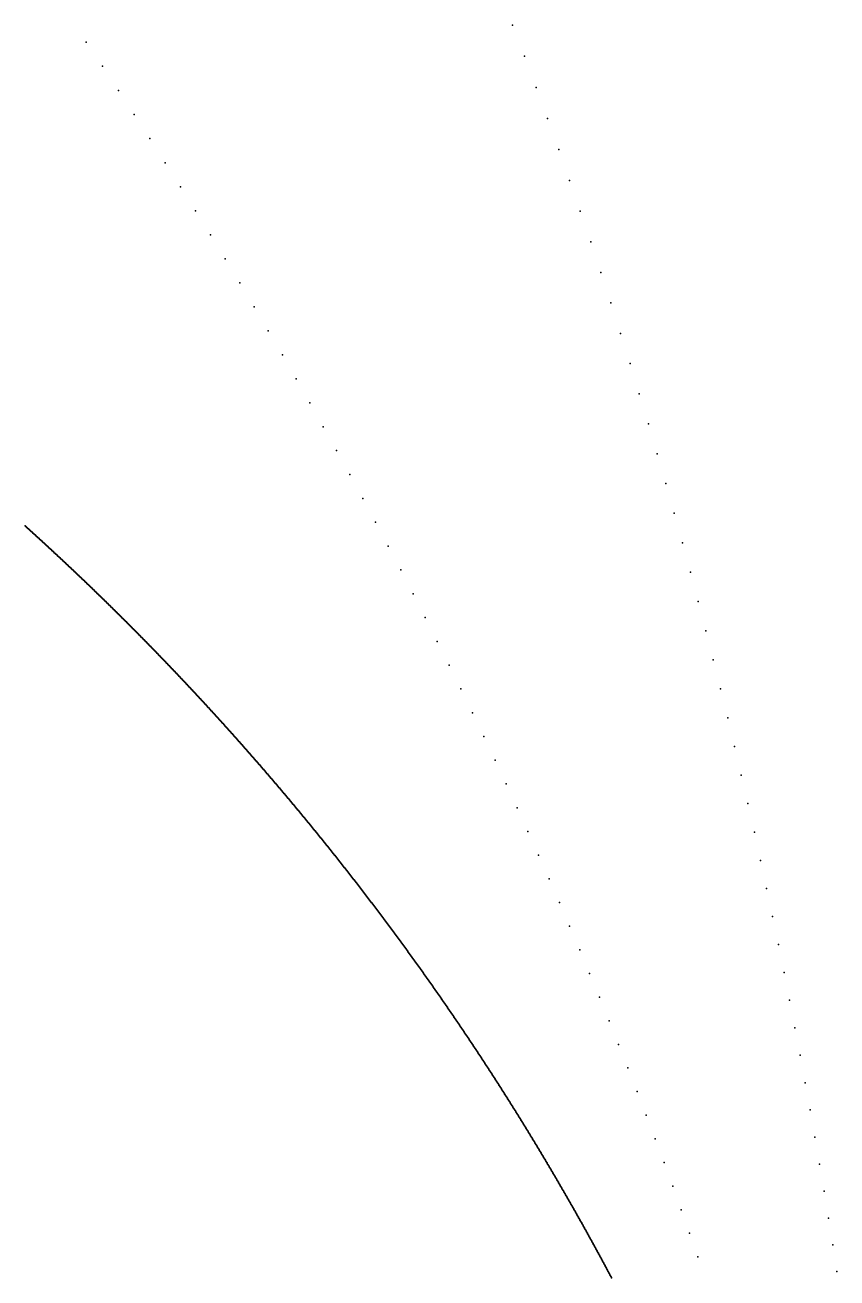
# Model space of a CAD drawing. Header units: metres. Extents: x -98 to 49, y -90 to 91.
# Drawn here: x 32.94 to 47.47, y 23.04 to 45.47 of the extents above; entities that cross this region are included whole.
import ezdxf

# ---------------------------------------------------------------- set-up
doc = ezdxf.new("R2010")
doc.units = ezdxf.units.M

msp = doc.modelspace()

# ---------------------------------------------------------------- linework, layer by layer
for p in [(41.663, 45.467), (34.032, 45.162), (41.877, 44.908), (34.323, 44.73), (34.609, 44.298), (42.086, 44.349), (34.893, 43.866), (42.29, 43.793), (35.173, 43.435), (42.49, 43.238), (35.449, 43.003), (42.685, 42.685), (35.722, 42.572), (35.992, 42.142), (42.876, 42.134), (36.259, 41.711), (43.062, 41.585), (36.522, 41.281), (36.782, 40.851), (43.244, 41.037), (37.039, 40.421), (43.422, 40.492), (37.293, 39.992), (43.596, 39.948), (37.544, 39.563), (43.766, 39.407), (37.791, 39.134), (43.931, 38.867), (38.036, 38.705), (38.277, 38.277), (44.093, 38.33), (38.515, 37.849), (44.251, 37.794), (38.751, 37.421), (44.405, 37.261), (38.983, 36.994), (39.212, 36.566), (44.556, 36.729), (32.94, 36.502), (32.947, 36.495), (32.955, 36.488), (32.962, 36.482), (32.97, 36.475), (32.977, 36.468), (32.984, 36.462), (32.992, 36.455), (32.999, 36.448), (33.007, 36.441), (33.014, 36.435), (33.021, 36.428), (33.029, 36.421), (33.036, 36.415), (33.044, 36.408), (33.051, 36.401), (33.058, 36.394), (33.066, 36.388), (33.073, 36.381), (33.081, 36.374), (33.088, 36.367), (33.095, 36.361), (33.103, 36.354), (33.11, 36.347), (33.118, 36.341), (33.125, 36.334), (33.132, 36.327), (33.14, 36.32), (33.147, 36.314), (33.155, 36.307), (33.162, 36.3), (33.169, 36.293), (33.177, 36.287), (33.184, 36.28), (33.191, 36.273), (33.199, 36.266), (33.206, 36.26), (33.214, 36.253), (33.221, 36.246), (33.228, 36.239), (33.236, 36.233), (33.243, 36.226), (33.25, 36.219), (33.258, 36.212), (33.265, 36.206), (33.273, 36.199), (33.28, 36.192), (33.287, 36.185), (33.295, 36.178), (33.302, 36.172), (33.309, 36.165), (33.317, 36.158), (33.324, 36.151), (33.331, 36.145), (33.339, 36.138), (33.346, 36.131), (33.353, 36.124), (33.361, 36.117), (39.439, 36.139), (44.703, 36.2), (33.368, 36.111), (33.375, 36.104), (33.383, 36.097), (33.39, 36.09), (33.397, 36.084), (33.405, 36.077), (33.412, 36.07), (33.419, 36.063), (33.427, 36.056), (33.434, 36.05), (33.441, 36.043), (33.449, 36.036), (33.456, 36.029), (33.463, 36.022), (33.471, 36.016), (33.478, 36.009), (33.485, 36.002), (33.493, 35.995), (33.5, 35.988), (33.507, 35.981), (33.515, 35.975), (33.522, 35.968), (33.529, 35.961), (33.537, 35.954), (33.544, 35.947), (33.551, 35.941), (33.559, 35.934), (33.566, 35.927), (33.573, 35.92), (33.581, 35.913), (33.588, 35.906), (33.595, 35.9), (33.602, 35.893), (33.61, 35.886), (33.617, 35.879), (33.624, 35.872), (33.632, 35.865), (33.639, 35.859), (33.646, 35.852), (33.653, 35.845), (33.661, 35.838), (33.668, 35.831), (33.675, 35.824), (33.683, 35.818), (33.69, 35.811), (33.697, 35.804), (33.704, 35.797), (33.712, 35.79), (33.719, 35.783), (33.726, 35.776), (33.734, 35.77), (33.741, 35.763), (33.748, 35.756), (33.755, 35.749), (33.763, 35.742), (33.77, 35.735), (33.777, 35.728), (33.784, 35.721), (33.792, 35.715), (33.799, 35.708), (33.806, 35.701), (33.814, 35.694), (33.821, 35.687), (33.828, 35.68), (33.835, 35.673), (33.843, 35.666), (39.663, 35.712), (44.847, 35.673), (33.85, 35.66), (33.857, 35.653), (33.864, 35.646), (33.872, 35.639), (33.879, 35.632), (33.886, 35.625), (33.893, 35.618), (33.901, 35.611), (33.908, 35.604), (33.915, 35.598), (33.922, 35.591), (33.929, 35.584), (33.937, 35.577), (33.944, 35.57), (33.951, 35.563), (33.958, 35.556), (33.966, 35.549), (33.973, 35.542), (33.98, 35.535), (33.987, 35.529), (33.995, 35.522), (34.002, 35.515), (34.009, 35.508), (34.016, 35.501), (34.023, 35.494), (34.031, 35.487), (34.038, 35.48), (34.045, 35.473), (34.052, 35.466), (34.06, 35.459), (34.067, 35.452), (34.074, 35.445), (34.081, 35.439), (34.088, 35.432), (34.096, 35.425), (34.103, 35.418), (34.11, 35.411), (34.117, 35.404), (34.124, 35.397), (34.132, 35.39), (34.139, 35.383), (34.146, 35.376), (34.153, 35.369), (34.16, 35.362), (34.168, 35.355), (34.175, 35.348), (34.182, 35.341), (34.189, 35.334), (34.196, 35.327), (34.203, 35.321), (34.211, 35.314), (34.218, 35.307), (34.225, 35.3), (34.232, 35.293), (34.239, 35.286), (34.247, 35.279), (34.254, 35.272), (34.261, 35.265), (34.268, 35.258), (34.275, 35.251), (34.282, 35.244), (34.29, 35.237), (34.297, 35.23), (34.304, 35.223), (34.311, 35.216), (39.883, 35.286), (34.318, 35.209), (34.325, 35.202), (34.333, 35.195), (34.34, 35.188), (34.347, 35.181), (34.354, 35.174), (34.361, 35.167), (34.368, 35.16), (34.375, 35.153), (34.383, 35.146), (34.39, 35.139), (34.397, 35.132), (34.404, 35.125), (34.411, 35.118), (34.418, 35.111), (34.425, 35.104), (34.433, 35.097), (34.44, 35.09), (34.447, 35.083), (34.454, 35.076), (34.461, 35.069), (34.468, 35.062), (34.475, 35.055), (34.483, 35.048), (34.49, 35.041), (34.497, 35.034), (34.504, 35.027), (34.511, 35.02), (34.518, 35.013), (34.525, 35.006), (34.532, 34.999), (34.539, 34.992), (44.986, 35.147), (34.547, 34.985), (34.554, 34.978), (34.561, 34.971), (34.568, 34.964), (34.575, 34.957), (34.582, 34.95), (34.589, 34.943), (34.596, 34.936), (34.603, 34.929), (34.611, 34.922), (34.618, 34.915), (34.625, 34.908), (34.632, 34.901), (34.639, 34.893), (34.646, 34.886), (34.653, 34.879), (34.66, 34.872), (34.667, 34.865), (34.674, 34.858), (34.682, 34.851), (34.689, 34.844), (34.696, 34.837), (34.703, 34.83), (34.71, 34.823), (34.717, 34.816), (34.724, 34.809), (34.731, 34.802), (34.738, 34.795), (34.745, 34.788), (34.752, 34.781), (34.759, 34.774), (34.766, 34.766), (40.101, 34.86), (34.774, 34.759), (34.781, 34.752), (34.788, 34.745), (34.795, 34.738), (34.802, 34.731), (34.809, 34.724), (34.816, 34.717), (34.823, 34.71), (34.83, 34.703), (34.837, 34.696), (34.844, 34.689), (34.851, 34.682), (34.858, 34.674), (34.865, 34.667), (34.872, 34.66), (34.879, 34.653), (34.886, 34.646), (34.893, 34.639), (34.901, 34.632), (34.908, 34.625), (34.915, 34.618), (34.922, 34.611), (34.929, 34.603), (34.936, 34.596), (34.943, 34.589), (34.95, 34.582), (34.957, 34.575), (34.964, 34.568), (34.971, 34.561), (34.978, 34.554), (34.985, 34.547), (45.123, 34.624), (34.992, 34.539), (34.999, 34.532), (35.006, 34.525), (35.013, 34.518), (35.02, 34.511), (35.027, 34.504), (35.034, 34.497), (35.041, 34.49), (35.048, 34.483), (35.055, 34.475), (35.062, 34.468), (35.069, 34.461), (35.076, 34.454), (35.083, 34.447), (35.09, 34.44), (35.097, 34.433), (35.104, 34.425), (35.111, 34.418), (35.118, 34.411), (35.125, 34.404), (35.132, 34.397), (35.139, 34.39), (35.146, 34.383), (35.153, 34.375), (35.16, 34.368), (35.167, 34.361), (35.174, 34.354), (35.181, 34.347), (35.188, 34.34), (35.195, 34.333), (35.202, 34.325), (35.209, 34.318), (40.316, 34.433), (35.216, 34.311), (35.223, 34.304), (35.23, 34.297), (35.237, 34.29), (35.244, 34.282), (35.251, 34.275), (35.258, 34.268), (35.265, 34.261), (35.272, 34.254), (35.279, 34.247), (35.286, 34.239), (35.293, 34.232), (35.3, 34.225), (35.307, 34.218), (35.314, 34.211), (35.321, 34.203), (35.327, 34.196), (35.334, 34.189), (35.341, 34.182), (35.348, 34.175), (35.355, 34.168), (35.362, 34.16), (35.369, 34.153), (35.376, 34.146), (35.383, 34.139), (35.39, 34.132), (35.397, 34.124), (35.404, 34.117), (35.411, 34.11), (35.418, 34.103), (35.425, 34.096), (45.256, 34.103), (35.432, 34.088), (35.439, 34.081), (35.445, 34.074), (35.452, 34.067), (35.459, 34.06), (35.466, 34.052), (35.473, 34.045), (35.48, 34.038), (35.487, 34.031), (35.494, 34.023), (35.501, 34.016), (35.508, 34.009), (35.515, 34.002), (35.522, 33.995), (35.529, 33.987), (35.535, 33.98), (35.542, 33.973), (35.549, 33.966), (35.556, 33.958), (35.563, 33.951), (35.57, 33.944), (35.577, 33.937), (35.584, 33.929), (35.591, 33.922), (35.598, 33.915), (35.604, 33.908), (35.611, 33.901), (35.618, 33.893), (35.625, 33.886), (35.632, 33.879), (35.639, 33.872), (40.529, 34.008), (35.646, 33.864), (35.653, 33.857), (35.66, 33.85), (35.666, 33.843), (35.673, 33.835), (35.68, 33.828), (35.687, 33.821), (35.694, 33.814), (35.701, 33.806), (35.708, 33.799), (35.715, 33.792), (35.721, 33.784), (35.728, 33.777), (35.735, 33.77), (35.742, 33.763), (35.749, 33.755), (35.756, 33.748), (35.763, 33.741), (35.77, 33.734), (35.776, 33.726), (35.783, 33.719), (35.79, 33.712), (35.797, 33.704), (35.804, 33.697), (35.811, 33.69), (35.818, 33.683), (35.824, 33.675), (35.831, 33.668), (35.838, 33.661), (35.845, 33.653), (35.852, 33.646), (35.859, 33.639), (35.865, 33.632), (35.872, 33.624), (35.879, 33.617), (35.886, 33.61), (35.893, 33.602), (35.9, 33.595), (35.906, 33.588), (35.913, 33.581), (35.92, 33.573), (35.927, 33.566), (35.934, 33.559), (35.941, 33.551), (35.947, 33.544), (35.954, 33.537), (35.961, 33.529), (35.968, 33.522), (35.975, 33.515), (35.981, 33.507), (35.988, 33.5), (35.995, 33.493), (36.002, 33.485), (36.009, 33.478), (36.016, 33.471), (36.022, 33.463), (36.029, 33.456), (36.036, 33.449), (36.043, 33.441), (36.05, 33.434), (36.056, 33.427), (36.063, 33.419), (40.738, 33.582), (45.386, 33.584), (36.07, 33.412), (36.077, 33.405), (36.084, 33.397), (36.09, 33.39), (36.097, 33.383), (36.104, 33.375), (36.111, 33.368), (36.117, 33.361), (36.124, 33.353), (36.131, 33.346), (36.138, 33.339), (36.145, 33.331), (36.151, 33.324), (36.158, 33.317), (36.165, 33.309), (36.172, 33.302), (36.178, 33.295), (36.185, 33.287), (36.192, 33.28), (36.199, 33.273), (36.206, 33.265), (36.212, 33.258), (36.219, 33.25), (36.226, 33.243), (36.233, 33.236), (36.239, 33.228), (36.246, 33.221), (36.253, 33.214), (36.26, 33.206), (36.266, 33.199), (36.273, 33.191), (36.28, 33.184), (36.287, 33.177), (36.293, 33.169), (36.3, 33.162), (36.307, 33.155), (36.314, 33.147), (36.32, 33.14), (36.327, 33.132), (36.334, 33.125), (36.341, 33.118), (36.347, 33.11), (36.354, 33.103), (36.361, 33.095), (36.367, 33.088), (36.374, 33.081), (36.381, 33.073), (36.388, 33.066), (36.394, 33.058), (36.401, 33.051), (36.408, 33.044), (36.415, 33.036), (36.421, 33.029), (36.428, 33.021), (36.435, 33.014), (36.441, 33.007), (36.448, 32.999), (36.455, 32.992), (36.462, 32.984), (36.468, 32.977), (40.945, 33.157), (45.513, 33.067), (36.475, 32.97), (36.482, 32.962), (36.488, 32.955), (36.495, 32.947), (36.502, 32.94), (36.508, 32.932), (36.515, 32.925), (36.522, 32.918), (36.529, 32.91), (36.535, 32.903), (36.542, 32.895), (36.549, 32.888), (36.555, 32.88), (36.562, 32.873), (36.569, 32.866), (36.575, 32.858), (36.582, 32.851), (36.589, 32.843), (36.595, 32.836), (36.602, 32.828), (36.609, 32.821), (36.615, 32.813), (36.622, 32.806), (36.629, 32.799), (36.635, 32.791), (36.642, 32.784), (36.649, 32.776), (36.655, 32.769), (36.662, 32.761), (36.669, 32.754), (36.675, 32.746), (36.682, 32.739), (36.689, 32.731), (36.695, 32.724), (36.702, 32.717), (36.709, 32.709), (36.715, 32.702), (36.722, 32.694), (36.729, 32.687), (36.735, 32.679), (36.742, 32.672), (36.749, 32.664), (36.755, 32.657), (36.762, 32.649), (36.768, 32.642), (36.775, 32.634), (36.782, 32.627), (36.788, 32.619), (36.795, 32.612), (36.802, 32.604), (36.808, 32.597), (36.815, 32.589), (36.822, 32.582), (36.828, 32.575), (36.835, 32.567), (36.841, 32.56), (36.848, 32.552), (36.855, 32.545), (36.861, 32.537), (36.868, 32.53), (41.149, 32.731), (45.637, 32.552), (36.875, 32.522), (36.881, 32.515), (36.888, 32.507), (36.894, 32.5), (36.901, 32.492), (36.908, 32.485), (36.914, 32.477), (36.921, 32.47), (36.927, 32.462), (36.934, 32.455), (36.941, 32.447), (36.947, 32.439), (36.954, 32.432), (36.96, 32.424), (36.967, 32.417), (36.974, 32.409), (36.98, 32.402), (36.987, 32.394), (36.993, 32.387), (37, 32.379), (37.006, 32.372), (37.013, 32.364), (37.02, 32.357), (37.026, 32.349), (37.033, 32.342), (37.039, 32.334), (37.046, 32.327), (37.053, 32.319), (37.059, 32.312), (37.066, 32.304), (41.35, 32.306), (37.072, 32.296), (37.079, 32.289), (37.085, 32.281), (37.092, 32.274), (37.099, 32.266), (37.105, 32.259), (37.112, 32.251), (37.118, 32.244), (37.125, 32.236), (37.131, 32.229), (37.138, 32.221), (37.144, 32.213), (37.151, 32.206), (37.157, 32.198), (37.164, 32.191), (37.171, 32.183), (37.177, 32.176), (37.184, 32.168), (37.19, 32.161), (37.197, 32.153), (37.203, 32.145), (37.21, 32.138), (37.216, 32.13), (37.223, 32.123), (37.229, 32.115), (37.236, 32.108), (37.242, 32.1), (37.249, 32.092), (37.256, 32.085), (37.262, 32.077), (37.269, 32.07), (37.275, 32.062), (37.282, 32.055), (37.288, 32.047), (37.295, 32.039), (37.301, 32.032), (37.308, 32.024), (37.314, 32.017), (37.321, 32.009), (37.327, 32.001), (37.334, 31.994), (37.34, 31.986), (37.347, 31.979), (37.353, 31.971), (37.36, 31.963), (37.366, 31.956), (37.373, 31.948), (37.379, 31.941), (37.386, 31.933), (37.392, 31.925), (37.399, 31.918), (37.405, 31.91), (37.412, 31.903), (37.418, 31.895), (37.425, 31.887), (37.431, 31.88), (37.438, 31.872), (37.444, 31.865), (37.451, 31.857), (41.549, 31.882), (45.757, 32.04), (37.457, 31.849), (37.464, 31.842), (37.47, 31.834), (37.476, 31.826), (37.483, 31.819), (37.489, 31.811), (37.496, 31.804), (37.502, 31.796), (37.509, 31.788), (37.515, 31.781), (37.522, 31.773), (37.528, 31.765), (37.535, 31.758), (37.541, 31.75), (37.548, 31.743), (37.554, 31.735), (37.561, 31.727), (37.567, 31.72), (37.573, 31.712), (37.58, 31.704), (37.586, 31.697), (37.593, 31.689), (37.599, 31.681), (37.606, 31.674), (37.612, 31.666), (37.619, 31.659), (37.625, 31.651), (37.631, 31.643), (37.638, 31.636), (37.644, 31.628), (37.651, 31.62), (37.657, 31.613), (37.664, 31.605), (37.67, 31.597), (37.676, 31.59), (37.683, 31.582), (37.689, 31.574), (37.696, 31.567), (37.702, 31.559), (37.708, 31.551), (37.715, 31.544), (37.721, 31.536), (37.728, 31.528), (37.734, 31.521), (37.741, 31.513), (37.747, 31.505), (37.753, 31.498), (37.76, 31.49), (37.766, 31.482), (37.773, 31.475), (37.779, 31.467), (37.785, 31.459), (37.792, 31.451), (37.798, 31.444), (37.805, 31.436), (37.811, 31.428), (37.817, 31.421), (37.824, 31.413), (37.83, 31.405), (41.745, 31.457), (45.875, 31.529), (37.837, 31.398), (37.843, 31.39), (37.849, 31.382), (37.856, 31.375), (37.862, 31.367), (37.868, 31.359), (37.875, 31.351), (37.881, 31.344), (37.888, 31.336), (37.894, 31.328), (37.9, 31.321), (37.907, 31.313), (37.913, 31.305), (37.919, 31.297), (37.926, 31.29), (37.932, 31.282), (37.938, 31.274), (37.945, 31.267), (37.951, 31.259), (37.958, 31.251), (37.964, 31.243), (37.97, 31.236), (37.977, 31.228), (37.983, 31.22), (37.989, 31.213), (37.996, 31.205), (38.002, 31.197), (38.008, 31.189), (38.015, 31.182), (38.021, 31.174), (38.027, 31.166), (38.034, 31.158), (38.04, 31.151), (38.046, 31.143), (38.053, 31.135), (38.059, 31.128), (38.065, 31.12), (38.072, 31.112), (38.078, 31.104), (38.084, 31.097), (38.091, 31.089), (38.097, 31.081), (38.103, 31.073), (38.11, 31.066), (38.116, 31.058), (38.122, 31.05), (38.129, 31.042), (38.135, 31.035), (38.141, 31.027), (38.148, 31.019), (38.154, 31.011), (38.16, 31.004), (38.166, 30.996), (38.173, 30.988), (38.179, 30.98), (38.185, 30.972), (38.192, 30.965), (38.198, 30.957), (41.938, 31.033), (45.99, 31.02), (38.204, 30.949), (38.211, 30.941), (38.217, 30.934), (38.223, 30.926), (38.229, 30.918), (38.236, 30.91), (38.242, 30.903), (38.248, 30.895), (38.255, 30.887), (38.261, 30.879), (38.267, 30.871), (38.273, 30.864), (38.28, 30.856), (38.286, 30.848), (38.292, 30.84), (38.298, 30.832), (38.305, 30.825), (38.311, 30.817), (38.317, 30.809), (38.324, 30.801), (38.33, 30.794), (38.336, 30.786), (38.342, 30.778), (38.349, 30.77), (38.355, 30.762), (38.361, 30.755), (38.367, 30.747), (38.374, 30.739), (38.38, 30.731), (38.386, 30.723), (38.392, 30.716), (38.399, 30.708), (38.405, 30.7), (38.411, 30.692), (38.417, 30.684), (38.424, 30.676), (38.43, 30.669), (38.436, 30.661), (38.442, 30.653), (38.448, 30.645), (38.455, 30.637), (38.461, 30.63), (38.467, 30.622), (38.473, 30.614), (38.48, 30.606), (38.486, 30.598), (38.492, 30.59), (38.498, 30.583), (38.505, 30.575), (38.511, 30.567), (38.517, 30.559), (38.523, 30.551), (38.529, 30.543), (38.536, 30.536), (38.542, 30.528), (38.548, 30.52), (38.554, 30.512), (38.56, 30.504), (42.129, 30.608), (46.101, 30.514), (38.567, 30.496), (38.573, 30.489), (38.579, 30.481), (38.585, 30.473), (38.591, 30.465), (38.598, 30.457), (38.604, 30.449), (38.61, 30.441), (38.616, 30.434), (38.622, 30.426), (38.629, 30.418), (38.635, 30.41), (38.641, 30.402), (38.647, 30.394), (38.653, 30.386), (38.659, 30.379), (38.666, 30.371), (38.672, 30.363), (38.678, 30.355), (38.684, 30.347), (38.69, 30.339), (38.696, 30.331), (38.703, 30.324), (38.709, 30.316), (38.715, 30.308), (38.721, 30.3), (38.727, 30.292), (38.733, 30.284), (38.74, 30.276), (38.746, 30.268), (38.752, 30.261), (38.758, 30.253), (38.764, 30.245), (38.77, 30.237), (38.777, 30.229), (38.783, 30.221), (38.789, 30.213), (38.795, 30.205), (38.801, 30.197), (38.807, 30.19), (38.813, 30.182), (38.82, 30.174), (38.826, 30.166), (38.832, 30.158), (38.838, 30.15), (38.844, 30.142), (38.85, 30.134), (38.856, 30.126), (38.862, 30.118), (38.869, 30.111), (38.875, 30.103), (38.881, 30.095), (38.887, 30.087), (38.893, 30.079), (38.899, 30.071), (38.905, 30.063), (38.911, 30.055), (42.317, 30.184), (38.918, 30.047), (38.924, 30.039), (38.93, 30.031), (38.936, 30.024), (38.942, 30.016), (38.948, 30.008), (38.954, 30), (38.96, 29.992), (38.966, 29.984), (38.972, 29.976), (38.979, 29.968), (38.985, 29.96), (38.991, 29.952), (38.997, 29.944), (39.003, 29.936), (39.009, 29.928), (39.015, 29.921), (39.021, 29.913), (39.027, 29.905), (39.033, 29.897), (39.039, 29.889), (39.045, 29.881), (39.052, 29.873), (39.058, 29.865), (39.064, 29.857), (39.07, 29.849), (39.076, 29.841), (39.082, 29.833), (46.21, 30.009), (39.088, 29.825), (39.094, 29.817), (39.1, 29.809), (39.106, 29.801), (39.112, 29.793), (39.118, 29.785), (39.124, 29.777), (39.13, 29.77), (39.136, 29.762), (39.143, 29.754), (39.149, 29.746), (39.155, 29.738), (39.161, 29.73), (39.167, 29.722), (39.173, 29.714), (39.179, 29.706), (39.185, 29.698), (39.191, 29.69), (39.197, 29.682), (39.203, 29.674), (39.209, 29.666), (39.215, 29.658), (39.221, 29.65), (39.227, 29.642), (39.233, 29.634), (39.239, 29.626), (39.245, 29.618), (39.251, 29.61), (42.502, 29.76), (39.257, 29.602), (39.263, 29.594), (39.269, 29.586), (39.275, 29.578), (39.281, 29.57), (39.287, 29.562), (39.293, 29.554), (39.299, 29.546), (39.305, 29.538), (39.311, 29.53), (39.317, 29.522), (39.323, 29.514), (39.329, 29.506), (39.335, 29.498), (39.341, 29.49), (39.347, 29.482), (39.353, 29.474), (39.359, 29.466), (39.365, 29.458), (39.371, 29.45), (39.377, 29.442), (39.383, 29.434), (39.389, 29.426), (39.395, 29.418), (39.401, 29.41), (39.407, 29.402), (39.413, 29.394), (39.419, 29.386), (46.316, 29.507), (39.425, 29.378), (39.431, 29.37), (39.437, 29.362), (39.443, 29.354), (39.449, 29.346), (39.455, 29.338), (39.461, 29.33), (39.467, 29.322), (39.473, 29.314), (39.479, 29.306), (39.485, 29.298), (39.491, 29.29), (39.497, 29.282), (39.503, 29.274), (39.509, 29.266), (39.515, 29.258), (39.52, 29.25), (39.526, 29.242), (39.532, 29.234), (39.538, 29.226), (39.544, 29.218), (39.55, 29.209), (39.556, 29.201), (39.562, 29.193), (39.568, 29.185), (39.574, 29.177), (39.58, 29.169), (39.586, 29.161), (42.685, 29.337), (39.592, 29.153), (39.598, 29.145), (39.604, 29.137), (39.61, 29.129), (39.615, 29.121), (39.621, 29.113), (39.627, 29.105), (39.633, 29.097), (39.639, 29.089), (39.645, 29.081), (39.651, 29.073), (39.657, 29.065), (39.663, 29.056), (39.669, 29.048), (39.675, 29.04), (39.68, 29.032), (39.686, 29.024), (39.692, 29.016), (39.698, 29.008), (39.704, 29), (39.71, 28.992), (39.716, 28.984), (39.722, 28.976), (39.728, 28.968), (39.734, 28.96), (39.739, 28.952), (39.745, 28.943), (39.751, 28.935), (46.42, 29.006), (39.757, 28.927), (39.763, 28.919), (39.769, 28.911), (39.775, 28.903), (39.781, 28.895), (39.787, 28.887), (39.792, 28.879), (39.798, 28.871), (39.804, 28.863), (39.81, 28.854), (39.816, 28.846), (39.822, 28.838), (39.828, 28.83), (39.833, 28.822), (39.839, 28.814), (39.845, 28.806), (39.851, 28.798), (39.857, 28.79), (39.863, 28.782), (39.869, 28.773), (39.874, 28.765), (39.88, 28.757), (39.886, 28.749), (39.892, 28.741), (39.898, 28.733), (39.904, 28.725), (39.91, 28.717), (42.865, 28.913), (39.915, 28.709), (39.921, 28.7), (39.927, 28.692), (39.933, 28.684), (39.939, 28.676), (39.945, 28.668), (39.95, 28.66), (39.956, 28.652), (39.962, 28.644), (39.968, 28.635), (39.974, 28.627), (39.979, 28.619), (39.985, 28.611), (39.991, 28.603), (39.997, 28.595), (40.003, 28.587), (40.009, 28.578), (40.014, 28.57), (40.02, 28.562), (40.026, 28.554), (40.032, 28.546), (40.038, 28.538), (40.043, 28.53), (40.049, 28.522), (40.055, 28.513), (40.061, 28.505), (40.067, 28.497), (40.072, 28.489), (43.043, 28.49), (46.521, 28.508), (40.078, 28.481), (40.084, 28.473), (40.09, 28.464), (40.096, 28.456), (40.101, 28.448), (40.107, 28.44), (40.113, 28.432), (40.119, 28.424), (40.124, 28.416), (40.13, 28.407), (40.136, 28.399), (40.142, 28.391), (40.148, 28.383), (40.153, 28.375), (40.159, 28.367), (40.165, 28.358), (40.171, 28.35), (40.176, 28.342), (40.182, 28.334), (40.188, 28.326), (40.194, 28.318), (40.199, 28.309), (40.205, 28.301), (40.211, 28.293), (40.217, 28.285), (40.222, 28.277), (40.228, 28.268), (40.234, 28.26), (40.24, 28.252), (40.245, 28.244), (40.251, 28.236), (40.257, 28.228), (40.263, 28.219), (40.268, 28.211), (40.274, 28.203), (40.28, 28.195), (40.286, 28.187), (40.291, 28.178), (40.297, 28.17), (40.303, 28.162), (40.309, 28.154), (40.314, 28.146), (40.32, 28.137), (40.326, 28.129), (40.331, 28.121), (40.337, 28.113), (40.343, 28.105), (40.349, 28.096), (40.354, 28.088), (40.36, 28.08), (40.366, 28.072), (40.371, 28.064), (40.377, 28.055), (40.383, 28.047), (40.389, 28.039), (43.218, 28.066), (40.394, 28.031), (40.4, 28.022), (40.406, 28.014), (40.411, 28.006), (40.417, 27.998), (40.423, 27.99), (40.428, 27.981), (40.434, 27.973), (40.44, 27.965), (40.445, 27.957), (40.451, 27.949), (40.457, 27.94), (40.463, 27.932), (40.468, 27.924), (40.474, 27.916), (40.48, 27.907), (40.485, 27.899), (40.491, 27.891), (40.497, 27.883), (40.502, 27.874), (40.508, 27.866), (40.514, 27.858), (40.519, 27.85), (40.525, 27.841), (40.531, 27.833), (40.536, 27.825), (40.542, 27.817), (46.619, 28.011), (40.548, 27.808), (40.553, 27.8), (40.559, 27.792), (40.564, 27.784), (40.57, 27.775), (40.576, 27.767), (40.581, 27.759), (40.587, 27.751), (40.593, 27.742), (40.598, 27.734), (40.604, 27.726), (40.61, 27.718), (40.615, 27.709), (40.621, 27.701), (40.627, 27.693), (40.632, 27.685), (40.638, 27.676), (40.643, 27.668), (40.649, 27.66), (40.655, 27.652), (40.66, 27.643), (40.666, 27.635), (40.672, 27.627), (40.677, 27.619), (40.683, 27.61), (40.688, 27.602), (40.694, 27.594), (43.391, 27.643), (40.7, 27.585), (40.705, 27.577), (40.711, 27.569), (40.716, 27.561), (40.722, 27.552), (40.728, 27.544), (40.733, 27.536), (40.739, 27.527), (40.744, 27.519), (40.75, 27.511), (40.756, 27.503), (40.761, 27.494), (40.767, 27.486), (40.772, 27.478), (40.778, 27.469), (40.784, 27.461), (40.789, 27.453), (40.795, 27.445), (40.8, 27.436), (40.806, 27.428), (40.811, 27.42), (40.817, 27.411), (40.823, 27.403), (40.828, 27.395), (40.834, 27.386), (40.839, 27.378), (40.845, 27.37), (46.714, 27.517), (40.85, 27.362), (40.856, 27.353), (40.862, 27.345), (40.867, 27.337), (40.873, 27.328), (40.878, 27.32), (40.884, 27.312), (40.889, 27.303), (40.895, 27.295), (40.9, 27.287), (40.906, 27.278), (40.912, 27.27), (40.917, 27.262), (40.923, 27.253), (40.928, 27.245), (40.934, 27.237), (40.939, 27.228), (40.945, 27.22), (40.95, 27.212), (40.956, 27.203), (40.961, 27.195), (40.967, 27.187), (40.972, 27.179), (40.978, 27.17), (40.984, 27.162), (40.989, 27.153), (40.995, 27.145), (43.561, 27.22), (41, 27.137), (41.006, 27.128), (41.011, 27.12), (41.017, 27.112), (41.022, 27.103), (41.028, 27.095), (41.033, 27.087), (41.039, 27.078), (41.044, 27.07), (41.05, 27.062), (41.055, 27.053), (41.061, 27.045), (41.066, 27.037), (41.072, 27.028), (41.077, 27.02), (41.083, 27.012), (41.088, 27.003), (41.094, 26.995), (41.099, 26.987), (41.105, 26.978), (41.11, 26.97), (41.116, 26.961), (41.121, 26.953), (41.127, 26.945), (41.132, 26.936), (41.138, 26.928), (41.143, 26.92), (46.807, 27.024), (41.148, 26.911), (41.154, 26.903), (41.159, 26.895), (41.165, 26.886), (41.17, 26.878), (41.176, 26.869), (41.181, 26.861), (41.187, 26.853), (41.192, 26.844), (41.198, 26.836), (41.203, 26.828), (41.209, 26.819), (41.214, 26.811), (41.219, 26.802), (41.225, 26.794), (41.23, 26.786), (41.236, 26.777), (41.241, 26.769), (41.247, 26.76), (41.252, 26.752), (41.258, 26.744), (41.263, 26.735), (41.268, 26.727), (41.274, 26.719), (41.279, 26.71), (41.285, 26.702), (41.29, 26.693), (43.728, 26.797), (41.296, 26.685), (41.301, 26.677), (41.306, 26.668), (41.312, 26.66), (41.317, 26.651), (41.323, 26.643), (41.328, 26.635), (41.334, 26.626), (41.339, 26.618), (41.344, 26.609), (41.35, 26.601), (41.355, 26.593), (41.361, 26.584), (41.366, 26.576), (41.371, 26.567), (41.377, 26.559), (41.382, 26.55), (41.388, 26.542), (41.393, 26.534), (41.398, 26.525), (41.404, 26.517), (41.409, 26.508), (41.415, 26.5), (41.42, 26.491), (41.425, 26.483), (41.431, 26.475), (46.898, 26.534), (41.436, 26.466), (41.442, 26.458), (41.447, 26.449), (41.452, 26.441), (41.458, 26.433), (41.463, 26.424), (41.468, 26.416), (41.474, 26.407), (41.479, 26.399), (41.484, 26.39), (41.49, 26.382), (41.495, 26.373), (41.501, 26.365), (41.506, 26.357), (41.511, 26.348), (41.517, 26.34), (41.522, 26.331), (41.527, 26.323), (41.533, 26.314), (41.538, 26.306), (41.543, 26.297), (41.549, 26.289), (41.554, 26.281), (41.559, 26.272), (41.565, 26.264), (41.57, 26.255), (41.575, 26.247), (43.893, 26.374), (41.581, 26.238), (41.586, 26.23), (41.591, 26.221), (41.597, 26.213), (41.602, 26.204), (41.607, 26.196), (41.613, 26.188), (41.618, 26.179), (41.623, 26.171), (41.629, 26.162), (41.634, 26.154), (41.639, 26.145), (41.645, 26.137), (41.65, 26.128), (41.655, 26.12), (41.661, 26.111), (41.666, 26.103), (41.671, 26.094), (41.677, 26.086), (41.682, 26.077), (41.687, 26.069), (41.692, 26.06), (41.698, 26.052), (41.703, 26.044), (41.708, 26.035), (41.714, 26.027), (41.719, 26.018), (46.986, 26.045), (41.724, 26.01), (41.73, 26.001), (41.735, 25.993), (41.74, 25.984), (41.745, 25.976), (41.751, 25.967), (41.756, 25.959), (41.761, 25.95), (41.767, 25.942), (41.772, 25.933), (41.777, 25.925), (41.782, 25.916), (41.788, 25.908), (41.793, 25.899), (41.798, 25.891), (41.803, 25.882), (41.809, 25.874), (41.814, 25.865), (41.819, 25.857), (41.824, 25.848), (41.83, 25.84), (41.835, 25.831), (41.84, 25.823), (41.845, 25.814), (41.851, 25.806), (41.856, 25.797), (44.056, 25.951), (41.861, 25.789), (41.866, 25.78), (41.872, 25.772), (41.877, 25.763), (41.882, 25.755), (41.887, 25.746), (41.893, 25.738), (41.898, 25.729), (41.903, 25.72), (41.908, 25.712), (41.914, 25.703), (41.919, 25.695), (41.924, 25.686), (41.929, 25.678), (41.934, 25.669), (41.94, 25.661), (41.945, 25.652), (41.95, 25.644), (41.955, 25.635), (41.961, 25.627), (41.966, 25.618), (41.971, 25.61), (41.976, 25.601), (41.981, 25.593), (41.987, 25.584), (41.992, 25.575), (41.997, 25.567), (42.002, 25.558), (42.007, 25.55), (42.013, 25.541), (42.018, 25.533), (42.023, 25.524), (42.028, 25.516), (42.033, 25.507), (42.039, 25.499), (42.044, 25.49), (42.049, 25.481), (42.054, 25.473), (42.059, 25.464), (42.064, 25.456), (42.07, 25.447), (42.075, 25.439), (42.08, 25.43), (42.085, 25.422), (42.09, 25.413), (42.095, 25.404), (42.101, 25.396), (42.106, 25.387), (42.111, 25.379), (42.116, 25.37), (42.121, 25.362), (42.126, 25.353), (44.216, 25.528), (47.072, 25.558), (42.132, 25.344), (42.137, 25.336), (42.142, 25.327), (42.147, 25.319), (42.152, 25.31), (42.157, 25.302), (42.162, 25.293), (42.168, 25.284), (42.173, 25.276), (42.178, 25.267), (42.183, 25.259), (42.188, 25.25), (42.193, 25.242), (42.198, 25.233), (42.204, 25.224), (42.209, 25.216), (42.214, 25.207), (42.219, 25.199), (42.224, 25.19), (42.229, 25.182), (42.234, 25.173), (42.239, 25.164), (42.245, 25.156), (42.25, 25.147), (42.255, 25.139), (42.26, 25.13), (42.265, 25.121), (42.27, 25.113), (42.275, 25.104), (42.28, 25.096), (42.285, 25.087), (42.291, 25.078), (42.296, 25.07), (42.301, 25.061), (42.306, 25.053), (42.311, 25.044), (42.316, 25.035), (42.321, 25.027), (42.326, 25.018), (42.331, 25.01), (42.336, 25.001), (42.341, 24.992), (42.347, 24.984), (42.352, 24.975), (42.357, 24.966), (42.362, 24.958), (42.367, 24.949), (42.372, 24.941), (42.377, 24.932), (42.382, 24.923), (42.387, 24.915), (42.392, 24.906), (42.397, 24.898), (44.374, 25.105), (47.156, 25.073), (42.402, 24.889), (42.407, 24.88), (42.412, 24.872), (42.417, 24.863), (42.423, 24.854), (42.428, 24.846), (42.433, 24.837), (42.438, 24.829), (42.443, 24.82), (42.448, 24.811), (42.453, 24.803), (42.458, 24.794), (42.463, 24.785), (42.468, 24.777), (42.473, 24.768), (42.478, 24.759), (42.483, 24.751), (42.488, 24.742), (42.493, 24.734), (42.498, 24.725), (42.503, 24.716), (42.508, 24.708), (42.513, 24.699), (42.518, 24.69), (42.523, 24.682), (42.528, 24.673), (44.529, 24.683), (42.533, 24.664), (42.538, 24.656), (42.543, 24.647), (42.548, 24.638), (42.553, 24.63), (42.558, 24.621), (42.563, 24.612), (42.568, 24.604), (42.573, 24.595), (42.578, 24.586), (42.583, 24.578), (42.588, 24.569), (42.593, 24.561), (42.598, 24.552), (42.603, 24.543), (42.608, 24.535), (42.613, 24.526), (42.618, 24.517), (42.623, 24.509), (42.628, 24.5), (42.633, 24.491), (42.638, 24.483), (42.643, 24.474), (42.648, 24.465), (42.653, 24.456), (42.658, 24.448), (47.237, 24.59), (42.663, 24.439), (42.668, 24.43), (42.673, 24.422), (42.678, 24.413), (42.683, 24.404), (42.688, 24.396), (42.693, 24.387), (42.698, 24.378), (42.703, 24.37), (42.708, 24.361), (42.713, 24.352), (42.718, 24.344), (42.723, 24.335), (42.728, 24.326), (42.733, 24.318), (42.737, 24.309), (42.742, 24.3), (42.747, 24.291), (42.752, 24.283), (42.757, 24.274), (42.762, 24.265), (42.767, 24.257), (42.772, 24.248), (42.777, 24.239), (42.782, 24.231), (44.681, 24.26), (42.787, 24.222), (42.792, 24.213), (42.797, 24.205), (42.802, 24.196), (42.807, 24.187), (42.811, 24.178), (42.816, 24.17), (42.821, 24.161), (42.826, 24.152), (42.831, 24.144), (42.836, 24.135), (42.841, 24.126), (42.846, 24.117), (42.851, 24.109), (42.856, 24.1), (42.861, 24.091), (42.865, 24.083), (42.87, 24.074), (42.875, 24.065), (42.88, 24.056), (42.885, 24.048), (42.89, 24.039), (42.895, 24.03), (42.9, 24.022), (42.905, 24.013), (42.909, 24.004), (47.316, 24.109), (42.914, 23.995), (42.919, 23.987), (42.924, 23.978), (42.929, 23.969), (42.934, 23.96), (42.939, 23.952), (42.944, 23.943), (42.948, 23.934), (42.953, 23.925), (42.958, 23.917), (42.963, 23.908), (42.968, 23.899), (42.973, 23.891), (42.978, 23.882), (42.982, 23.873), (42.987, 23.864), (42.992, 23.856), (42.997, 23.847), (43.002, 23.838), (43.007, 23.829), (43.012, 23.821), (43.016, 23.812), (43.021, 23.803), (43.026, 23.794), (43.031, 23.786), (43.036, 23.777), (44.832, 23.837), (43.041, 23.768), (43.045, 23.759), (43.05, 23.751), (43.055, 23.742), (43.06, 23.733), (43.065, 23.724), (43.07, 23.716), (43.074, 23.707), (43.079, 23.698), (43.084, 23.689), (43.089, 23.681), (43.094, 23.672), (43.098, 23.663), (43.103, 23.654), (43.108, 23.645), (43.113, 23.637), (43.118, 23.628), (43.122, 23.619), (43.127, 23.61), (43.132, 23.602), (43.137, 23.593), (43.142, 23.584), (43.146, 23.575), (43.151, 23.567), (43.156, 23.558), (47.393, 23.629), (43.161, 23.549), (43.166, 23.54), (43.17, 23.531), (43.175, 23.523), (43.18, 23.514), (43.185, 23.505), (43.19, 23.496), (43.194, 23.488), (43.199, 23.479), (43.204, 23.47), (43.209, 23.461), (43.213, 23.452), (43.218, 23.444), (43.223, 23.435), (43.228, 23.426), (43.232, 23.417), (43.237, 23.408), (43.242, 23.4), (43.247, 23.391), (43.252, 23.382), (43.256, 23.373), (43.261, 23.364), (43.266, 23.356), (43.271, 23.347), (43.275, 23.338), (43.28, 23.329), (44.979, 23.415), (43.285, 23.32), (43.29, 23.312), (43.294, 23.303), (43.299, 23.294), (43.304, 23.285), (43.308, 23.276), (43.313, 23.268), (43.318, 23.259), (43.323, 23.25), (43.327, 23.241), (43.332, 23.232), (43.337, 23.224), (43.342, 23.215), (43.346, 23.206), (43.351, 23.197), (43.356, 23.188), (43.36, 23.179), (43.365, 23.171), (43.37, 23.162), (43.375, 23.153), (43.379, 23.144), (43.384, 23.135), (43.389, 23.127), (43.393, 23.118), (43.398, 23.109), (47.468, 23.152), (43.403, 23.1), (43.407, 23.091), (43.412, 23.082), (43.417, 23.074), (43.422, 23.065), (43.426, 23.056), (43.431, 23.047), (43.436, 23.038)]:
    msp.add_point(p)

doc.saveas('drawing.dxf')
